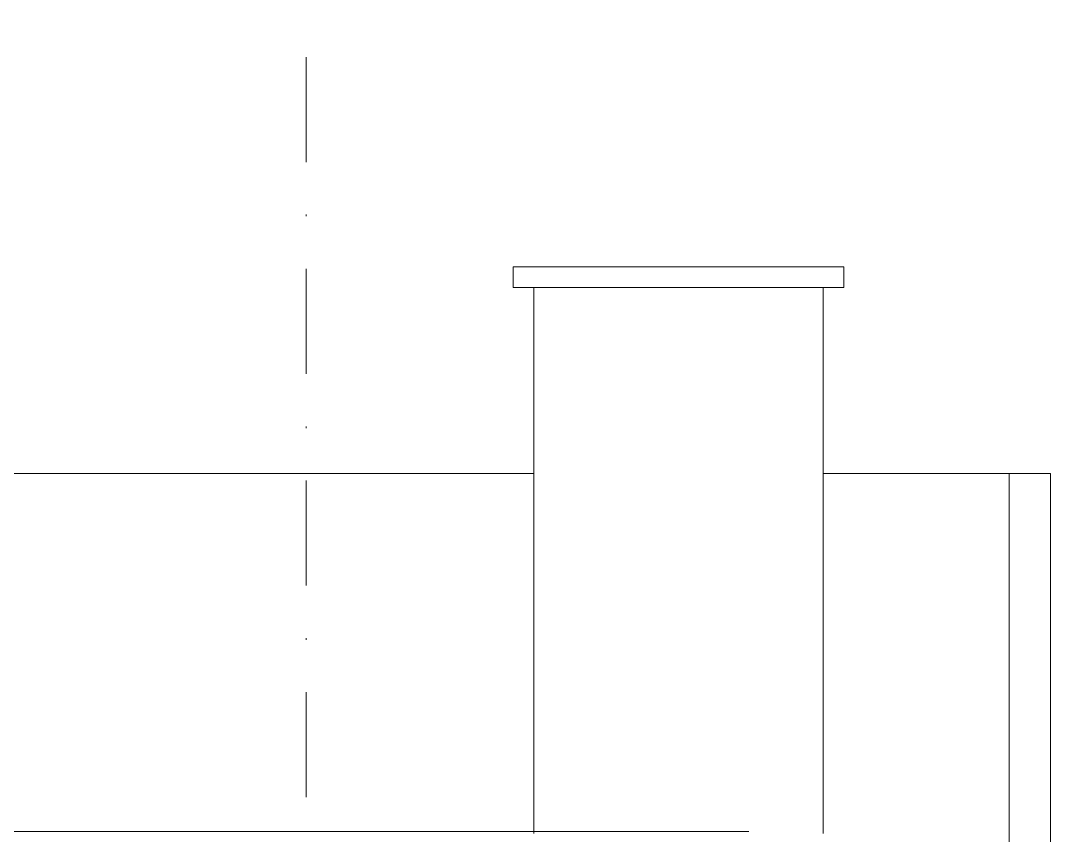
# Model space of a CAD drawing. Header units: millimetres. Extents: x -16104 to 67872, y -88009 to 12107.
# Drawn here: x 1165.2 to 1227.5, y -6990.6 to -6941.3 of the extents above; entities that cross this region are included whole.
import ezdxf

# ---------------------------------------------------------------- set-up
doc = ezdxf.new("R2010")
doc.units = ezdxf.units.MM
doc.linetypes.add('DASHDOTX2', pattern=[50.8, 25.4, -12.7, 0, -12.7])
doc.layers.get('0').update_dxf_attribs({"color": 241})
doc.layers.add('TARAMA', color=8, linetype='Continuous', lineweight=15)

# ---------------------------------------------------------------- blocks, each defined once
blk = doc.blocks.new('POK')
at = {"layer": 'TARAMA', "linetype": 'DASHDOTX2'}
blk.add_line((48915.76, -36083.5), (48915.76, -33189.81), dxfattribs=at)
at = {"layer": 'TARAMA'}
for p, q in [((48965.77, -33446.42), (48965.77, -33451.42)), ((48965.77, -33446.42), (49045.77, -33446.42)), ((49045.77, -33446.42), (49045.77, -33451.42)), ((48965.77, -33451.42), (49045.77, -33451.42)), ((48970.77, -33451.42), (48970.77, -33583.42)), ((49040.77, -33451.42), (49040.77, -33583.42)), ((48970.77, -33496.42), (48466.27, -33496.42)), ((49085.77, -33496.42), (49040.77, -33496.42)), ((49085.77, -33496.42), (49095.77, -33496.42)), ((49085.77, -33496.42), (49085.77, -33586.42)), ((49085.77, -33496.42), (49085.77, -33586.42)), ((49095.77, -33496.42), (49095.77, -33616.42)), ((48447.44, -33582.94), (48898.24, -33582.94))]:
    blk.add_line(p, q, dxfattribs=at)
at = {"layer": 'TARAMA', "color": 4, "ltscale": 0.02}
blk.add_line((48454.08, -33582.94), (49022.81, -33582.94), dxfattribs=at)
blk.add_line((48454.08, -33582.94), (49022.81, -33582.94), dxfattribs=at)

msp = doc.modelspace()

# ---------------------------------------------------------------- block references
at = {"xscale": 0.25, "yscale": 0.25, "zscale": 0.25}
msp.add_blockref('POK', (-11046.478, 1405.427), dxfattribs=at)

doc.saveas('drawing.dxf')
